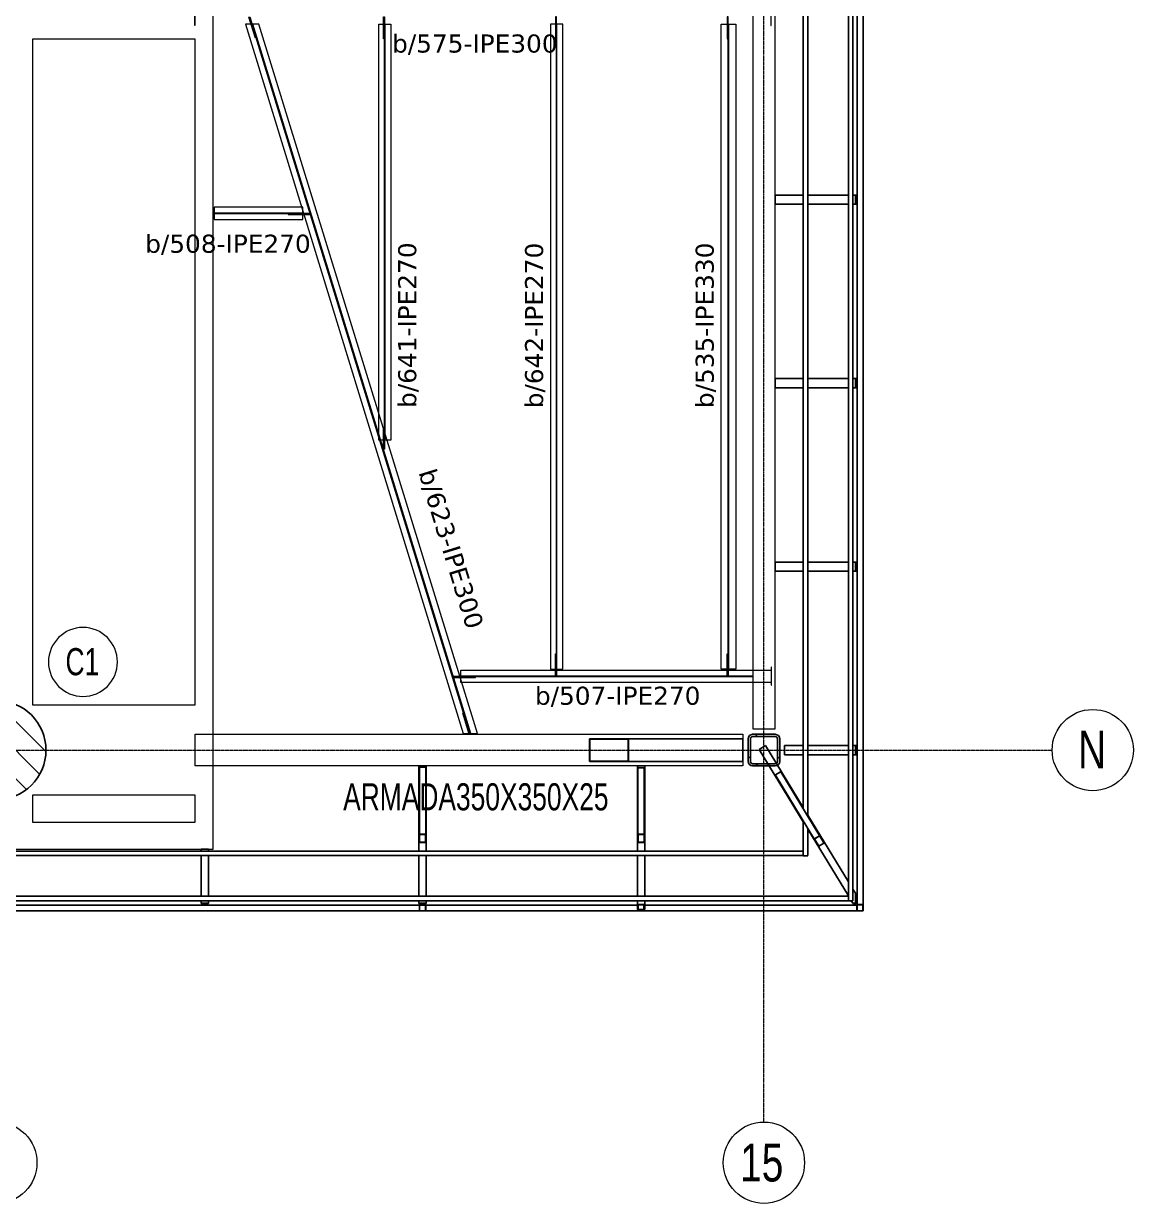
# Model space of a CAD drawing. Header units: millimetres. Extents: x -900 to 75388, y -21218 to 30031.
# Drawn here: x 63098 to 75388, y -5017 to 8042 of the extents above; entities that cross this region are included whole.
import ezdxf

# ---------------------------------------------------------------- set-up
doc = ezdxf.new("R2010")
doc.units = ezdxf.units.MM
doc.linetypes.add('Grid Line', pattern=[3.33375, 1.905, -0.47625, 0.47625, -0.47625])
for name, color, linetype, lineweight in [('0-1', 7, 'Continuous', 5), ('A_ALMA', 255, 'Continuous', 5), ('E_B_PLACA-1', 10, 'Continuous', 25), ('E_B_PLACA-2', 254, 'Continuous', 25), ('E_COLUMNAS', 1, 'Continuous', 18), ('E_COLUMNAS-1', 254, 'Continuous', 25), ('E_COLUMNAS-2', 1, 'Continuous', 9), ('E_COLUMNAS-3', 1, 'Continuous', 35), ('E_COLUMNAS-4', 1, 'Continuous', 25), ('E_EJES', 8, 'Continuous', 9), ('E_EJES-1', 8, 'Grid Line', 9), ('E_TEXTO', 3, 'Continuous', 9), ('E_VIGAS', 5, 'Continuous', 9), ('E_VIGAS-1', 5, 'Continuous', 25), ('E_VIGAS-2', 10, 'Continuous', 25), ('E_VIGAS-3', 5, 'Continuous', 25), ('P-PLATINA', 6, 'Continuous', 15), ('S-COLS-HDLN-1', 52, 'Continuous', 9), ('VIGAS_HCB', 253, 'Continuous', 15)]:
    doc.layers.add(name, color=color, linetype=linetype, lineweight=lineweight)
doc.styles.add('Arial Narrow', font='', dxfattribs={"width": 0.85, "height": 0.3})
doc.styles.add('Swis721 LtCn BT', font='swisscl.ttf', dxfattribs={"height": 0.42})
doc.styles.add('VERDANA', font='verdana.ttf')
doc.styles.get('Arial Narrow').set_extended_font_data('Arial Narrow')

# ---------------------------------------------------------------- blocks, each defined once
blk = doc.blocks.new('EST_SFM_VIGA-METALICA-SECCION-C - EST_SFM_VIGA-METALICA-UPN100-1529792-_58_00m_N_E_-NIVEL-15 DOC')
at = {"layer": 'E_VIGAS-2'}
for p, q in [((13.831, 0.032), (-13.129, 0.032)), ((14.268, 0.032), (13.965, 0.032)), ((14.269, 0.032), (14.269, -0.018)), ((-13.047, -0.018), (13.749, -0.018)), ((13.882, -0.018), (14.269, -0.018))]:
    blk.add_line(p, q, dxfattribs=at)
blk = doc.blocks.new('EST_SFM_VIGA-METALICA-SECCION-C - EST_SFM_VIGA-METALICA-UPN100-1530878-_58_00m_N_E_-NIVEL-15 DOC')
at = {"layer": 'E_VIGAS-2'}
for p, q in [((14.54, 0.018), (-14.294, 0.018)), ((14.54, 0.018), (14.54, -0.032)), ((-14.294, -0.032), (14.54, -0.032))]:
    blk.add_line(p, q, dxfattribs=at)
blk = doc.blocks.new('EST_SFM_VIGA-METALICA-SECCION-C - EST_SFM_VIGA-METALICA-UPN160-1529890-_58_00m_N_E_-NIVEL-15 DOC')
at = {"layer": 'E_VIGAS-1'}
for p, q in [((14.442, 0.018), (-14.49, 0.018)), ((14.506, 0.018), (14.5, 0.018)), ((14.506, 0.018), (14.506, 0.013)), ((-14.485, -0.047), (14.437, -0.047)), ((14.438, -0.047), (14.504, -0.047))]:
    blk.add_line(p, q, dxfattribs=at)
blk = doc.blocks.new('EST_SFM_VIGA-METALICA-SECCION-C - EST_SFM_VIGA-METALICA-UPN100-1527742-_58_00m_N_E_-NIVEL-15 DOC')
at = {"layer": 'E_VIGAS-2'}
for p, q in [((34.044, 0.018), (-34.827, 0.018)), ((34.044, 0.018), (34.044, -0.032)), ((-34.827, -0.032), (34.044, -0.032))]:
    blk.add_line(p, q, dxfattribs=at)
blk = doc.blocks.new('EST_SFM_VIGA-METALICA-SECCION-C - EST_SFM_VIGA-METALICA-UPN100-1527772-_58_00m_N_E_-NIVEL-15 DOC')
at = {"layer": 'E_VIGAS-2'}
for p, q in [((34.942, 0.032), (-34.929, 0.032)), ((34.942, 0.032), (34.942, -0.018)), ((-34.929, -0.018), (34.942, -0.018))]:
    blk.add_line(p, q, dxfattribs=at)
blk = doc.blocks.new('EST_SFM_VIGA-METALICA-SECCION-C - EST_SFM_VIGA-METALICA-UPN160-1579051-_58_00m_N_E_-NIVEL-15 DOC')
at = {"layer": 'E_VIGAS-1'}
for p, q in [((30.107, 0.047), (-30.264, 0.047)), ((30.175, 0.047), (30.109, 0.047)), ((32.521, 0.047), (30.176, 0.047)), ((34.951, 0.047), (32.603, 0.047)), ((34.955, 0.047), (34.952, 0.047)), ((34.955, 0.047), (34.955, -0.016)), ((-30.269, -0.018), (30.113, -0.018)), ((30.171, -0.018), (32.533, -0.018)), ((32.591, -0.018), (34.955, -0.018))]:
    blk.add_line(p, q, dxfattribs=at)
blk = doc.blocks.new('EST_SCM_COLUMNA-METALICA-SECCION-CUADRADA - EST_SCM_COLUMNA-TUBULAR-CUADRADA_PTEØ_70x70 e_3mm-1588092-_58_00m_N_E_-NIVEL-15 DOC')
at = {"layer": 'E_COLUMNAS-1'}
for p, q in [((-0.035, 0.029), (-0.035, -0.029)), ((-0.032, -0.029), (-0.032, 0.029)), ((0.029, 0.035), (-0.029, 0.035)), ((-0.029, 0.032), (0.029, 0.032)), ((0.032, 0.029), (0.032, -0.029)), ((0.035, -0.029), (0.035, 0.029)), ((0.029, -0.032), (-0.029, -0.032)), ((-0.029, -0.035), (0.029, -0.035))]:
    blk.add_line(p, q, dxfattribs=at)
for centre, radius, start, end in [((-0.029, 0.029), 0.006, 90, 180), ((-0.029, 0.029), 0.003, 90, 180), ((0.029, 0.029), 0.006, 360, 90), ((0.029, 0.029), 0.003, 0, 90), ((-0.029, -0.029), 0.006, 180, 270), ((-0.029, -0.029), 0.003, 180, 270), ((0.029, -0.029), 0.006, 270, 360), ((0.029, -0.029), 0.003, 270, 360), ((0.029, -0.029), 0.006, 280, 350), ((0.029, -0.029), 0.003, 300, 330)]:
    blk.add_arc(centre, radius, start, end, dxfattribs=at)
blk = doc.blocks.new('EST_SCM_COLUMNA-METALICA-SECCION-CUADRADA - EST_SCM_COLUMNA-TUBULAR-CUADRADA_PTEØ_70x70 e_3mm-V5-_58_00m_N_E_-NIVEL-15 DOC')
at = {"layer": 'E_COLUMNAS-1'}
for p, q in [((-0.035, 0.029), (-0.035, -0.029)), ((-0.032, -0.029), (-0.032, 0.029)), ((0.029, 0.035), (-0.029, 0.035)), ((-0.029, 0.032), (0.029, 0.032)), ((0.032, 0.029), (0.032, -0.029)), ((0.035, -0.029), (0.035, 0.029)), ((0.029, -0.032), (-0.029, -0.032)), ((-0.029, -0.035), (0.029, -0.035))]:
    blk.add_line(p, q, dxfattribs=at)
for centre, radius, start, end in [((-0.029, 0.029), 0.006, 90, 180), ((-0.029, 0.029), 0.003, 90, 180), ((0.029, 0.029), 0.006, 360, 90), ((0.029, 0.029), 0.003, 0, 90), ((-0.029, -0.029), 0.006, 180, 270), ((-0.029, -0.029), 0.006, 190, 270), ((-0.029, -0.029), 0.003, 180, 270), ((-0.029, -0.029), 0.003, 210, 270), ((0.029, -0.029), 0.006, 270, 360), ((0.029, -0.029), 0.003, 270, 360), ((0.029, -0.029), 0.006, 270, 350), ((0.029, -0.029), 0.003, 270, 330)]:
    blk.add_arc(centre, radius, start, end, dxfattribs=at)
blk = doc.blocks.new('EST_SCM_COLUMNA-METALICA-SECCION-CUADRADA - EST_SCM_COLUMNA-TUBULAR-CUADRADA_PTEØ_70x70 e_3mm-V10-_58_00m_N_E_-NIVEL-15 DOC')
at = {"layer": 'E_COLUMNAS-2'}
h = blk.add_hatch(dxfattribs=at)
h.set_pattern_fill('FP_5', color=256, style=0, pattern_type=2)
h.set_pattern_definition([(315, (-7.522, 138.917), (0.15909903, 0.15909903), [])])
h.paths.add_polyline_path([(-0.029, 0.035), (-0.033, 0.033), (-0.035, 0.029), (-0.031, 0.031)])
h.paths.add_polyline_path([(0.029, 0.035), (0.031, 0.031), (0.035, 0.029), (0.033, 0.033)])
h.paths.add_polyline_path([(0.021, 0.035), (-0.029, 0.035), (-0.029, 0.032), (0.029, 0.032), (0.029, 0.035)])
h.paths.add_polyline_path([(0.035, -0.029), (0.031, -0.031), (0.029, -0.035), (0.033, -0.033)])
h.paths.add_polyline_path([(0.035, 0.029), (0.032, 0.029), (0.032, -0.029), (0.035, -0.029)])
h.paths.add_polyline_path([(-0.035, -0.029), (-0.033, -0.033), (-0.029, -0.035), (-0.031, -0.031)])
h.paths.add_polyline_path([(-0.035, 0.029), (-0.035, -0.029), (-0.032, -0.029), (-0.032, 0.029)])
h.paths.add_polyline_path([(0.021, -0.032), (-0.029, -0.032), (-0.029, -0.035), (0.029, -0.035), (0.029, -0.032)])
at = {"layer": 'E_COLUMNAS-1'}
for p, q in [((-0.035, 0.029), (-0.035, -0.029)), ((-0.032, -0.029), (-0.032, 0.029)), ((0.029, 0.035), (-0.029, 0.035)), ((-0.029, 0.032), (0.029, 0.032)), ((0.032, 0.029), (0.032, -0.029)), ((0.035, -0.029), (0.035, 0.029)), ((0.029, -0.032), (-0.029, -0.032)), ((-0.029, -0.035), (0.029, -0.035))]:
    blk.add_line(p, q, dxfattribs=at)
for centre, radius, start, end in [((-0.029, 0.029), 0.006, 90, 180), ((-0.029, 0.029), 0.003, 90, 180), ((0.029, 0.029), 0.006, 360, 90), ((0.029, 0.029), 0.003, 0, 90), ((-0.029, -0.029), 0.006, 180, 270), ((-0.029, -0.029), 0.003, 180, 270), ((0.029, -0.029), 0.006, 270, 360), ((0.029, -0.029), 0.003, 270, 360)]:
    blk.add_arc(centre, radius, start, end, dxfattribs=at)
blk = doc.blocks.new('DCTIB_CNI_EST_MOD-1A-FAC_0001_rvt-1-_58_00m_N_E_-NIVEL-15 DOC')
at = {"layer": 'E_B_PLACA-1'}
for p, q in [((-5.177, 167.83), (-5.177, 138.995)), ((-5.727, 140.014), (-5.727, 166.81)), ((-5.727, 139.545), (-5.727, 139.881)), ((-74.597, 139.545), (-5.727, 139.545)), ((-5.177, 138.995), (-75.147, 138.995))]:
    blk.add_line(p, q, dxfattribs=at)
at = {"layer": 'E_B_PLACA-2'}
for p, q in [((-5.177, 138.995), (-5.177, 167.83)), ((-5.727, 166.81), (-5.727, 140.014)), ((-5.727, 139.881), (-5.727, 139.545)), ((-5.727, 139.545), (-74.597, 139.545)), ((-75.147, 138.995), (-5.177, 138.995))]:
    blk.add_line(p, q, dxfattribs=at)
at = {"layer": 'E_COLUMNAS-1'}
for centre, radius, start, end in [((-9.971, 138.946), 0.006, 90, 170), ((-9.971, 138.946), 0.006, 90, 170), ((-9.971, 138.946), 0.003, 90, 150), ((-9.971, 138.946), 0.003, 90, 150), ((-9.913, 138.946), 0.006, 10, 90), ((-9.913, 138.946), 0.006, 10, 90), ((-9.913, 138.946), 0.003, 30, 90), ((-9.913, 138.946), 0.003, 30, 90), ((-5.128, 138.946), 0.006, 100, 170), ((-5.128, 138.946), 0.006, 100, 170), ((-5.128, 138.946), 0.003, 120, 150), ((-5.128, 138.946), 0.003, 120, 150)]:
    blk.add_arc(centre, radius, start, end, dxfattribs=at)
at = {"layer": 'E_VIGAS-1'}
for p, q in [((-6.037, 146.704), (-6.037, 146.804)), ((-5.727, 146.804), (-6.037, 146.804)), ((-5.227, 146.804), (-5.677, 146.804)), ((-5.149, 146.804), (-5.177, 146.804)), ((-5.149, 146.804), (-5.149, 146.704)), ((-5.149, 146.704), (-5.149, 146.804)), ((-5.149, 146.804), (-5.148, 146.804)), ((-5.148, 146.804), (-5.148, 146.767)), ((-5.129, 146.804), (-5.148, 146.804)), ((-5.727, 146.704), (-6.037, 146.704)), ((-5.227, 146.704), (-5.677, 146.704)), ((-5.149, 146.704), (-5.177, 146.704)), ((-5.148, 146.704), (-5.149, 146.704)), ((-5.148, 146.757), (-5.143, 146.757)), ((-5.143, 146.757), (-5.148, 146.757)), ((-5.148, 146.757), (-5.143, 146.757)), ((-5.143, 146.752), (-5.148, 146.752)), ((-5.143, 146.752), (-5.148, 146.752)), ((-5.148, 146.752), (-5.143, 146.752)), ((-5.148, 146.742), (-5.148, 146.704)), ((-5.148, 146.704), (-5.129, 146.704)), ((-5.143, 146.757), (-5.129, 146.757)), ((-5.129, 146.752), (-5.143, 146.752)), ((-6.038, 144.674), (-6.038, 144.774)), ((-6.038, 144.774), (-5.727, 144.774)), ((-5.677, 144.774), (-5.227, 144.774)), ((-5.177, 144.774), (-5.149, 144.774)), ((-5.149, 144.774), (-5.149, 144.674)), ((-5.149, 144.774), (-5.148, 144.774)), ((-5.149, 144.674), (-5.149, 144.774)), ((-5.129, 144.774), (-5.148, 144.774)), ((-5.148, 144.774), (-5.148, 144.736)), ((-5.148, 144.726), (-5.143, 144.726)), ((-5.143, 144.726), (-5.148, 144.726)), ((-5.148, 144.726), (-5.143, 144.726)), ((-5.143, 144.721), (-5.148, 144.721)), ((-5.143, 144.721), (-5.148, 144.721)), ((-5.148, 144.721), (-5.143, 144.721)), ((-5.148, 144.711), (-5.148, 144.674)), ((-5.143, 144.726), (-5.129, 144.726)), ((-5.129, 144.721), (-5.143, 144.721)), ((-6.038, 144.674), (-5.727, 144.674)), ((-5.677, 144.674), (-5.227, 144.674)), ((-5.177, 144.674), (-5.149, 144.674)), ((-5.148, 144.674), (-5.149, 144.674)), ((-5.148, 144.674), (-5.129, 144.674)), ((-6.037, 142.643), (-6.037, 142.743)), ((-5.727, 142.743), (-6.037, 142.743)), ((-5.227, 142.743), (-5.677, 142.743)), ((-5.149, 142.743), (-5.177, 142.743)), ((-5.149, 142.743), (-5.149, 142.643)), ((-5.149, 142.643), (-5.149, 142.743)), ((-5.149, 142.743), (-5.148, 142.743)), ((-5.148, 142.743), (-5.148, 142.706)), ((-5.129, 142.743), (-5.148, 142.743)), ((-5.727, 142.643), (-6.037, 142.643)), ((-5.227, 142.643), (-5.677, 142.643)), ((-5.149, 142.643), (-5.177, 142.643)), ((-5.148, 142.643), (-5.149, 142.643)), ((-5.148, 142.696), (-5.143, 142.696)), ((-5.143, 142.696), (-5.148, 142.696)), ((-5.148, 142.696), (-5.143, 142.696)), ((-5.143, 142.69), (-5.148, 142.69)), ((-5.143, 142.69), (-5.148, 142.69)), ((-5.148, 142.69), (-5.143, 142.69)), ((-5.148, 142.68), (-5.148, 142.643)), ((-5.148, 142.643), (-5.129, 142.643)), ((-5.143, 142.696), (-5.129, 142.696)), ((-5.129, 142.69), (-5.143, 142.69)), ((-6.215, 140.67), (-6.145, 140.712)), ((-6.215, 140.67), (-5.727, 139.869)), ((-6.145, 140.712), (-5.727, 140.027)), ((-5.934, 140.612), (-5.934, 140.712)), ((-5.934, 140.712), (-5.727, 140.712)), ((-5.677, 140.712), (-5.227, 140.712)), ((-5.177, 140.712), (-5.149, 140.712)), ((-5.149, 140.712), (-5.149, 140.612)), ((-5.149, 140.712), (-5.148, 140.712)), ((-5.149, 140.612), (-5.149, 140.712)), ((-5.129, 140.712), (-5.148, 140.712)), ((-5.148, 140.712), (-5.148, 140.675)), ((-5.148, 140.665), (-5.143, 140.665)), ((-5.143, 140.665), (-5.148, 140.665)), ((-5.148, 140.665), (-5.143, 140.665)), ((-5.143, 140.66), (-5.148, 140.66)), ((-5.143, 140.66), (-5.148, 140.66)), ((-5.148, 140.66), (-5.143, 140.66)), ((-5.148, 140.65), (-5.148, 140.612)), ((-5.143, 140.665), (-5.129, 140.665)), ((-5.129, 140.66), (-5.143, 140.66)), ((-5.934, 140.612), (-5.727, 140.612)), ((-5.677, 140.612), (-5.227, 140.612)), ((-5.177, 140.612), (-5.149, 140.612)), ((-5.148, 140.612), (-5.149, 140.612)), ((-5.148, 140.612), (-5.129, 140.612)), ((-9.983, 140.487), (-9.901, 140.487)), ((-9.983, 140.487), (-9.983, 139.545)), ((-9.977, 140.468), (-9.977, 139.727)), ((-9.91, 140.472), (-9.974, 140.472)), ((-9.907, 139.727), (-9.907, 140.468)), ((-9.901, 140.487), (-9.901, 139.545)), ((-7.563, 140.488), (-7.535, 140.488)), ((-7.563, 140.487), (-7.481, 140.487)), ((-7.563, 139.545), (-7.563, 140.487)), ((-7.557, 140.464), (-7.557, 139.727)), ((-7.49, 140.468), (-7.554, 140.468)), ((-7.525, 140.488), (-7.525, 140.487)), ((-7.519, 140.488), (-7.525, 140.488)), ((-7.52, 140.487), (-7.52, 140.488)), ((-7.509, 140.488), (-7.481, 140.488)), ((-7.487, 139.727), (-7.487, 140.464)), ((-7.481, 139.545), (-7.481, 140.487)), ((-6.034, 140.384), (-5.602, 139.675)), ((-5.979, 140.423), (-6.033, 140.389)), ((-5.542, 139.711), (-5.974, 140.421)), ((-5.677, 139.944), (-5.227, 139.206)), ((-9.976, 139.731), (-9.976, 139.727)), ((-9.91, 139.731), (-9.974, 139.731)), ((-9.974, 139.729), (-9.91, 139.729)), ((-9.909, 139.727), (-9.909, 139.731)), ((-7.556, 139.731), (-7.556, 139.727)), ((-7.49, 139.731), (-7.554, 139.731)), ((-7.554, 139.729), (-7.49, 139.729)), ((-7.489, 139.727), (-7.489, 139.731)), ((-5.677, 139.787), (-5.227, 139.048)), ((-9.977, 139.727), (-9.977, 139.645)), ((-9.976, 139.645), (-9.976, 139.727)), ((-9.976, 139.652), (-9.976, 139.645)), ((-9.91, 139.643), (-9.974, 139.643)), ((-9.974, 139.641), (-9.91, 139.641)), ((-9.909, 139.727), (-9.909, 139.645)), ((-9.909, 139.645), (-9.909, 139.652)), ((-9.907, 139.645), (-9.907, 139.727)), ((-7.557, 139.727), (-7.557, 139.645)), ((-7.556, 139.645), (-7.556, 139.727)), ((-7.556, 139.652), (-7.556, 139.645)), ((-7.49, 139.643), (-7.554, 139.643)), ((-7.554, 139.641), (-7.49, 139.641)), ((-7.489, 139.727), (-7.489, 139.645)), ((-7.489, 139.645), (-7.489, 139.652)), ((-7.487, 139.645), (-7.487, 139.727)), ((-5.602, 139.679), (-5.6, 139.676)), ((-5.602, 139.675), (-5.556, 139.601)), ((-5.547, 139.713), (-5.601, 139.68)), ((-5.6, 139.678), (-5.545, 139.712)), ((-5.555, 139.602), (-5.6, 139.676)), ((-5.56, 139.609), (-5.555, 139.602)), ((-5.498, 139.634), (-5.553, 139.601)), ((-5.552, 139.599), (-5.497, 139.632)), ((-5.543, 139.711), (-5.545, 139.714)), ((-5.543, 139.711), (-5.498, 139.637)), ((-5.497, 139.637), (-5.542, 139.711)), ((-5.498, 139.637), (-5.502, 139.644)), ((-12.393, 139.567), (-12.311, 139.567)), ((-12.393, 139.545), (-12.393, 139.567)), ((-12.393, 139.045), (-12.393, 139.495)), ((-12.311, 139.545), (-12.311, 139.567)), ((-12.311, 139.045), (-12.311, 139.495)), ((-9.983, 139.495), (-9.983, 139.045)), ((-9.901, 139.495), (-9.901, 139.045)), ((-7.563, 139.045), (-7.563, 139.495)), ((-7.481, 139.045), (-7.481, 139.495)), ((-5.177, 139.124), (-5.149, 139.078)), ((-5.149, 138.967), (-5.149, 139.078)), ((-5.148, 139.076), (-5.148, 139.023)), ((-12.393, 138.967), (-12.393, 138.995)), ((-12.311, 138.967), (-12.393, 138.967)), ((-12.393, 138.966), (-12.393, 138.967)), ((-12.393, 138.967), (-12.311, 138.967)), ((-12.365, 138.966), (-12.393, 138.966)), ((-12.355, 138.961), (-12.355, 138.966)), ((-12.355, 138.947), (-12.355, 138.961)), ((-12.35, 138.966), (-12.35, 138.961)), ((-12.35, 138.961), (-12.35, 138.947)), ((-12.311, 138.966), (-12.339, 138.966)), ((-12.311, 138.967), (-12.311, 138.995)), ((-12.311, 138.967), (-12.311, 138.966)), ((-9.983, 138.995), (-9.983, 138.967)), ((-9.901, 138.967), (-9.983, 138.967)), ((-9.983, 138.967), (-9.901, 138.967)), ((-9.983, 138.966), (-9.983, 138.967)), ((-9.955, 138.966), (-9.983, 138.966)), ((-9.945, 138.961), (-9.945, 138.966)), ((-9.945, 138.952), (-9.945, 138.961)), ((-9.945, 138.947), (-9.945, 138.949)), ((-9.94, 138.966), (-9.94, 138.961)), ((-9.94, 138.961), (-9.94, 138.952)), ((-9.94, 138.949), (-9.94, 138.947)), ((-9.901, 138.966), (-9.929, 138.966)), ((-9.901, 138.995), (-9.901, 138.967)), ((-9.901, 138.967), (-9.901, 138.966)), ((-7.563, 138.9), (-7.563, 138.995)), ((-7.481, 138.9), (-7.481, 138.995)), ((-5.194, 138.995), (-5.177, 138.967)), ((-5.149, 138.967), (-5.177, 138.967)), ((-5.177, 138.967), (-5.149, 138.967)), ((-5.148, 138.966), (-5.177, 138.966)), ((-5.17, 138.966), (-5.158, 138.947)), ((-5.153, 138.95), (-5.153, 138.952)), ((-5.152, 138.955), (-5.151, 138.957)), ((-5.15, 138.959), (-5.149, 138.961)), ((-5.129, 139.033), (-5.148, 139.065)), ((-5.148, 138.972), (-5.148, 138.966)), ((-5.148, 138.966), (-5.148, 138.972)), ((-5.146, 138.999), (-5.143, 138.994)), ((-5.143, 138.984), (-5.146, 138.99)), ((-7.557, 138.9), (-7.563, 138.9)), ((-7.49, 138.9), (-7.554, 138.9)), ((-7.481, 138.9), (-7.487, 138.9))]:
    blk.add_line(p, q, dxfattribs=at)
at = {"layer": 'E_VIGAS-1', "flags": 128}
for points in [[(-9.974, 140.472), (-9.975, 140.471), (-9.975, 140.471), (-9.976, 140.471), (-9.976, 140.47), (-9.977, 140.469), (-9.977, 140.469), (-9.977, 140.468)], [(-9.907, 140.468), (-9.907, 140.469), (-9.907, 140.469), (-9.908, 140.47), (-9.908, 140.471), (-9.909, 140.471), (-9.909, 140.471), (-9.91, 140.472)], [(-7.554, 140.468), (-7.555, 140.467), (-7.555, 140.467), (-7.556, 140.467), (-7.556, 140.466), (-7.557, 140.465), (-7.557, 140.465), (-7.557, 140.464)], [(-7.487, 140.464), (-7.487, 140.465), (-7.487, 140.465), (-7.488, 140.466), (-7.488, 140.467), (-7.489, 140.467), (-7.489, 140.467), (-7.49, 140.468)], [(-6.034, 140.384), (-6.034, 140.385), (-6.034, 140.386), (-6.034, 140.387), (-6.034, 140.388), (-6.034, 140.388), (-6.034, 140.389), (-6.033, 140.389)], [(-5.979, 140.423), (-5.978, 140.423), (-5.977, 140.423), (-5.977, 140.423), (-5.976, 140.423), (-5.975, 140.422), (-5.974, 140.422), (-5.974, 140.421)], [(-9.974, 139.731), (-9.975, 139.731), (-9.975, 139.731), (-9.976, 139.73), (-9.976, 139.73), (-9.977, 139.729), (-9.977, 139.728), (-9.977, 139.727)], [(-9.976, 139.727), (-9.976, 139.728), (-9.975, 139.728), (-9.975, 139.728), (-9.975, 139.729), (-9.975, 139.729), (-9.974, 139.729), (-9.974, 139.729)], [(-9.907, 139.727), (-9.907, 139.728), (-9.907, 139.729), (-9.908, 139.73), (-9.908, 139.73), (-9.909, 139.731), (-9.909, 139.731), (-9.91, 139.731)], [(-9.91, 139.729), (-9.91, 139.729), (-9.909, 139.729), (-9.909, 139.729), (-9.909, 139.728), (-9.909, 139.728), (-9.909, 139.728), (-9.909, 139.727)], [(-7.554, 139.731), (-7.555, 139.731), (-7.555, 139.731), (-7.556, 139.73), (-7.556, 139.73), (-7.557, 139.729), (-7.557, 139.728), (-7.557, 139.727)], [(-7.556, 139.727), (-7.556, 139.728), (-7.555, 139.728), (-7.555, 139.728), (-7.555, 139.729), (-7.555, 139.729), (-7.554, 139.729), (-7.554, 139.729)], [(-7.487, 139.727), (-7.487, 139.728), (-7.487, 139.729), (-7.488, 139.73), (-7.488, 139.73), (-7.489, 139.731), (-7.489, 139.731), (-7.49, 139.731)], [(-7.49, 139.729), (-7.49, 139.729), (-7.489, 139.729), (-7.489, 139.729), (-7.489, 139.728), (-7.489, 139.728), (-7.489, 139.728), (-7.489, 139.727)], [(-9.977, 139.645), (-9.977, 139.644), (-9.977, 139.643), (-9.976, 139.642), (-9.976, 139.641), (-9.975, 139.641), (-9.975, 139.641), (-9.974, 139.641)], [(-9.974, 139.643), (-9.974, 139.643), (-9.975, 139.643), (-9.975, 139.643), (-9.975, 139.643), (-9.975, 139.644), (-9.976, 139.644), (-9.976, 139.645)], [(-9.91, 139.641), (-9.909, 139.641), (-9.909, 139.641), (-9.908, 139.641), (-9.908, 139.642), (-9.907, 139.643), (-9.907, 139.644), (-9.907, 139.645)], [(-9.909, 139.645), (-9.909, 139.644), (-9.909, 139.644), (-9.909, 139.643), (-9.909, 139.643), (-9.909, 139.643), (-9.91, 139.643), (-9.91, 139.643)], [(-7.557, 139.645), (-7.557, 139.644), (-7.557, 139.643), (-7.556, 139.642), (-7.556, 139.641), (-7.555, 139.641), (-7.555, 139.641), (-7.554, 139.641)], [(-7.554, 139.643), (-7.554, 139.643), (-7.555, 139.643), (-7.555, 139.643), (-7.555, 139.643), (-7.555, 139.644), (-7.556, 139.644), (-7.556, 139.645)], [(-7.49, 139.641), (-7.489, 139.641), (-7.489, 139.641), (-7.488, 139.641), (-7.488, 139.642), (-7.487, 139.643), (-7.487, 139.644), (-7.487, 139.645)], [(-7.489, 139.645), (-7.489, 139.644), (-7.489, 139.644), (-7.489, 139.643), (-7.489, 139.643), (-7.489, 139.643), (-7.49, 139.643), (-7.49, 139.643)], [(-5.601, 139.68), (-5.602, 139.68), (-5.602, 139.679), (-5.602, 139.678), (-5.602, 139.678), (-5.602, 139.677), (-5.602, 139.676), (-5.602, 139.675)], [(-5.6, 139.676), (-5.601, 139.676), (-5.601, 139.677), (-5.601, 139.677), (-5.601, 139.678), (-5.601, 139.678), (-5.6, 139.678), (-5.6, 139.678)], [(-5.556, 139.601), (-5.556, 139.6), (-5.555, 139.6), (-5.555, 139.599), (-5.554, 139.599), (-5.553, 139.599), (-5.552, 139.599), (-5.552, 139.599)], [(-5.553, 139.601), (-5.553, 139.601), (-5.553, 139.601), (-5.554, 139.601), (-5.554, 139.601), (-5.554, 139.601), (-5.555, 139.601), (-5.555, 139.601), (-5.555, 139.602)], [(-5.542, 139.711), (-5.542, 139.712), (-5.543, 139.713), (-5.544, 139.713), (-5.544, 139.714), (-5.545, 139.714), (-5.546, 139.714), (-5.547, 139.713)], [(-5.545, 139.712), (-5.545, 139.712), (-5.545, 139.712), (-5.544, 139.712), (-5.544, 139.712), (-5.544, 139.711), (-5.543, 139.711), (-5.543, 139.711)], [(-5.498, 139.637), (-5.498, 139.636), (-5.498, 139.636), (-5.498, 139.635), (-5.498, 139.635), (-5.498, 139.635), (-5.498, 139.634), (-5.498, 139.634)], [(-5.497, 139.632), (-5.497, 139.633), (-5.496, 139.633), (-5.496, 139.634), (-5.496, 139.635), (-5.496, 139.636), (-5.496, 139.636), (-5.497, 139.637)], [(-5.149, 139.078), (-5.149, 139.077), (-5.148, 139.076)], [(-5.177, 138.966), (-5.177, 138.967), (-5.177, 138.967)], [(-5.154, 138.947), (-5.153, 138.951), (-5.152, 138.956), (-5.149, 138.96), (-5.146, 138.964), (-5.142, 138.968), (-5.138, 138.97), (-5.136, 138.97)], [(-5.143, 138.994), (-5.138, 138.987), (-5.133, 138.978), (-5.129, 138.971)], [(-5.129, 138.961), (-5.133, 138.968), (-5.138, 138.977), (-5.143, 138.984)]]:
    blk.add_lwpolyline(points, dxfattribs=at)
at = {"layer": 'E_VIGAS-1'}
for centre, start_param, end_param in [((-7.535, 140.488), 0, 1.570796), ((-7.535, 140.487), 4.974188, 5.497787), ((-7.535, 140.487), 5.759587, 6.283185), ((-7.509, 140.488), 1.570796, 3.141593), ((-7.509, 140.487), 3.141593, 3.665191), ((-7.509, 140.487), 3.926991, 4.45059)]:
    blk.add_ellipse(centre, major_axis=(0.0107, 0), ratio=0.003149, start_param=start_param, end_param=end_param, dxfattribs=at)
for points, knots in [([(-5.148, 146.767), (-5.148, 146.766), (-5.148, 146.765), (-5.147, 146.762), (-5.147, 146.76), (-5.146, 146.759), (-5.145, 146.757), (-5.143, 146.757), (-5.143, 146.757)], [0, 0, 0, 0, 0.142857, 0.285714, 0.428571, 0.571429, 0.785714, 1, 1, 1, 1]), ([(-5.143, 146.752), (-5.143, 146.752), (-5.144, 146.751), (-5.145, 146.751), (-5.146, 146.75), (-5.147, 146.748), (-5.147, 146.747), (-5.147, 146.746), (-5.148, 146.744), (-5.148, 146.743), (-5.148, 146.742)], [0, 0, 0, 0, 0.142857, 0.285714, 0.428571, 0.571429, 0.678571, 0.732143, 0.785714, 1, 1, 1, 1]), ([(-5.148, 144.736), (-5.148, 144.735), (-5.148, 144.734), (-5.147, 144.732), (-5.147, 144.73), (-5.146, 144.728), (-5.145, 144.727), (-5.143, 144.726), (-5.143, 144.726)], [0, 0, 0, 0, 0.142857, 0.285714, 0.428571, 0.571429, 0.785714, 1, 1, 1, 1]), ([(-5.143, 144.721), (-5.143, 144.721), (-5.144, 144.721), (-5.145, 144.72), (-5.146, 144.719), (-5.147, 144.718), (-5.147, 144.716), (-5.147, 144.715), (-5.148, 144.714), (-5.148, 144.712), (-5.148, 144.711)], [0, 0, 0, 0, 0.142857, 0.285714, 0.428571, 0.571429, 0.678571, 0.732143, 0.785714, 1, 1, 1, 1]), ([(-5.148, 142.706), (-5.148, 142.705), (-5.148, 142.703), (-5.147, 142.701), (-5.147, 142.699), (-5.146, 142.697), (-5.145, 142.696), (-5.143, 142.696), (-5.143, 142.696)], [0, 0, 0, 0, 0.142857, 0.285714, 0.428571, 0.571429, 0.785714, 1, 1, 1, 1]), ([(-5.143, 142.69), (-5.143, 142.69), (-5.144, 142.69), (-5.145, 142.69), (-5.146, 142.688), (-5.147, 142.687), (-5.147, 142.686), (-5.147, 142.685), (-5.148, 142.683), (-5.148, 142.682), (-5.148, 142.68)], [0, 0, 0, 0, 0.142857, 0.285714, 0.428571, 0.571429, 0.678571, 0.732143, 0.785714, 1, 1, 1, 1]), ([(-5.148, 140.675), (-5.148, 140.674), (-5.148, 140.673), (-5.147, 140.67), (-5.147, 140.669), (-5.146, 140.667), (-5.145, 140.665), (-5.143, 140.665), (-5.143, 140.665)], [0, 0, 0, 0, 0.142857, 0.285714, 0.428571, 0.571429, 0.785714, 1, 1, 1, 1]), ([(-5.143, 140.66), (-5.143, 140.66), (-5.144, 140.66), (-5.145, 140.659), (-5.146, 140.658), (-5.147, 140.656), (-5.147, 140.655), (-5.147, 140.654), (-5.148, 140.652), (-5.148, 140.651), (-5.148, 140.65)], [0, 0, 0, 0, 0.142857, 0.285714, 0.428571, 0.571429, 0.678571, 0.732143, 0.785714, 1, 1, 1, 1]), ([(-12.365, 138.966), (-12.364, 138.966), (-12.363, 138.966), (-12.36, 138.966), (-12.358, 138.965), (-12.356, 138.964), (-12.355, 138.963), (-12.355, 138.962), (-12.355, 138.961)], [0, 0, 0, 0, 0.142857, 0.285714, 0.428571, 0.571429, 0.785714, 1, 1, 1, 1]), ([(-12.355, 138.961), (-12.355, 138.962), (-12.355, 138.963), (-12.357, 138.965), (-12.358, 138.965), (-12.36, 138.966), (-12.361, 138.966), (-12.362, 138.966), (-12.364, 138.966), (-12.365, 138.966)], [0, 0, 0, 0, 0.285714, 0.428571, 0.571429, 0.678571, 0.732143, 0.785714, 1, 1, 1, 1]), ([(-12.339, 138.966), (-12.34, 138.966), (-12.341, 138.966), (-12.344, 138.966), (-12.346, 138.965), (-12.348, 138.964), (-12.349, 138.963), (-12.35, 138.962), (-12.35, 138.961)], [0, 0, 0, 0, 0.142857, 0.285714, 0.428571, 0.571429, 0.785714, 1, 1, 1, 1]), ([(-12.35, 138.961), (-12.35, 138.962), (-12.349, 138.963), (-12.348, 138.965), (-12.346, 138.965), (-12.345, 138.966), (-12.344, 138.966), (-12.342, 138.966), (-12.34, 138.966), (-12.339, 138.966)], [0, 0, 0, 0, 0.285714, 0.428571, 0.571429, 0.678571, 0.732143, 0.785714, 1, 1, 1, 1]), ([(-9.945, 138.961), (-9.945, 138.962), (-9.945, 138.963), (-9.947, 138.965), (-9.948, 138.965), (-9.95, 138.966), (-9.951, 138.966), (-9.952, 138.966), (-9.954, 138.966), (-9.955, 138.966)], [0, 0, 0, 0, 0.285714, 0.428571, 0.571429, 0.678571, 0.732143, 0.785714, 1, 1, 1, 1]), ([(-9.955, 138.966), (-9.954, 138.966), (-9.953, 138.966), (-9.95, 138.966), (-9.948, 138.965), (-9.946, 138.964), (-9.945, 138.963), (-9.945, 138.962), (-9.945, 138.961)], [0, 0, 0, 0, 0.142857, 0.285714, 0.428571, 0.571429, 0.785714, 1, 1, 1, 1]), ([(-9.94, 138.961), (-9.94, 138.962), (-9.939, 138.963), (-9.938, 138.965), (-9.936, 138.965), (-9.935, 138.966), (-9.934, 138.966), (-9.932, 138.966), (-9.93, 138.966), (-9.929, 138.966)], [0, 0, 0, 0, 0.285714, 0.428571, 0.571429, 0.678571, 0.732143, 0.785714, 1, 1, 1, 1]), ([(-9.929, 138.966), (-9.93, 138.966), (-9.931, 138.966), (-9.934, 138.966), (-9.936, 138.965), (-9.938, 138.964), (-9.939, 138.963), (-9.94, 138.962), (-9.94, 138.961)], [0, 0, 0, 0, 0.142857, 0.285714, 0.428571, 0.571429, 0.785714, 1, 1, 1, 1]), ([(-5.148, 139.023), (-5.148, 139.021), (-5.148, 139.018), (-5.148, 139.014), (-5.147, 139.009), (-5.147, 139.004), (-5.145, 138.998), (-5.143, 138.995), (-5.143, 138.994)], [0, 0, 0, 0, 0.142857, 0.285714, 0.428571, 0.571429, 0.857143, 1, 1, 1, 1]), ([(-5.143, 138.984), (-5.143, 138.985), (-5.144, 138.986), (-5.144, 138.986), (-5.145, 138.987), (-5.145, 138.987), (-5.145, 138.987), (-5.146, 138.987), (-5.146, 138.987), (-5.146, 138.987), (-5.146, 138.986), (-5.147, 138.986), (-5.147, 138.985), (-5.147, 138.985), (-5.147, 138.985), (-5.147, 138.985), (-5.147, 138.985), (-5.147, 138.984), (-5.147, 138.984), (-5.147, 138.983), (-5.147, 138.982), (-5.147, 138.982), (-5.147, 138.982), (-5.147, 138.982), (-5.148, 138.982), (-5.148, 138.981), (-5.148, 138.98), (-5.148, 138.98), (-5.148, 138.979), (-5.148, 138.978), (-5.148, 138.977), (-5.148, 138.975), (-5.148, 138.973), (-5.148, 138.972)], [0, 0, 0, 0, 0.071429, 0.142857, 0.160714, 0.178571, 0.214286, 0.25, 0.285714, 0.321429, 0.357143, 0.392857, 0.410714, 0.419643, 0.428571, 0.4375, 0.446429, 0.464286, 0.5, 0.535714, 0.553571, 0.5625, 0.571429, 0.580357, 0.589286, 0.607143, 0.642857, 0.678571, 0.714286, 0.75, 0.785714, 0.857143, 1, 1, 1, 1]), ([(-5.148, 138.972), (-5.148, 138.973), (-5.148, 138.975), (-5.148, 138.977), (-5.148, 138.978), (-5.148, 138.979), (-5.148, 138.98), (-5.148, 138.98), (-5.148, 138.981), (-5.148, 138.982), (-5.147, 138.982), (-5.147, 138.982), (-5.147, 138.982)], [0, 0, 0, 0, 0.1428571, 0.2142857, 0.25, 0.2857143, 0.3214286, 0.3571429, 0.3928571, 0.4107143, 0.4196429, 0.4285714, 0.4285714, 0.4285714, 0.4285714]), ([(-5.146, 138.987), (-5.146, 138.987), (-5.146, 138.987), (-5.145, 138.987), (-5.145, 138.987), (-5.145, 138.987), (-5.144, 138.986), (-5.144, 138.986), (-5.143, 138.985), (-5.143, 138.984)], [0.7142857, 0.7142857, 0.7142857, 0.7142857, 0.75, 0.7857143, 0.8214286, 0.8392857, 0.8571429, 0.9285714, 1, 1, 1, 1])]:
    blk.add_open_spline(points, degree=3, knots=knots, dxfattribs=at)
for points in [[(-5.149, 138.967), (-5.149, 138.967), (-5.149, 138.967), (-5.148, 138.966), (-5.148, 138.966)], [(-5.147, 139.009), (-5.147, 139.012), (-5.148, 139.016), (-5.148, 139.021), (-5.148, 139.023)], [(-5.143, 138.994), (-5.144, 138.996), (-5.145, 138.999), (-5.146, 139.001)]]:
    blk.add_open_spline(points, degree=3, dxfattribs=at)
at = {"layer": 'E_COLUMNAS-1', "rotation": 180}
for name, p in [('EST_SCM_COLUMNA-METALICA-SECCION-CUADRADA - EST_SCM_COLUMNA-TUBULAR-CUADRADA_PTEØ_70x70 e_3mm-V5-_58_00m_N_E_-NIVEL-15 DOC', (-9.942, 138.917)), ('EST_SCM_COLUMNA-METALICA-SECCION-CUADRADA - EST_SCM_COLUMNA-TUBULAR-CUADRADA_PTEØ_70x70 e_3mm-V10-_58_00m_N_E_-NIVEL-15 DOC', (-7.522, 138.917)), ('EST_SCM_COLUMNA-METALICA-SECCION-CUADRADA - EST_SCM_COLUMNA-TUBULAR-CUADRADA_PTEØ_70x70 e_3mm-1588092-_58_00m_N_E_-NIVEL-15 DOC', (-5.099, 138.917))]:
    blk.add_blockref(name, p, dxfattribs=at)
at = {"layer": 'E_VIGAS-1'}
for name, p, rotation in [('EST_SFM_VIGA-METALICA-SECCION-C - EST_SFM_VIGA-METALICA-UPN100-1530878-_58_00m_N_E_-NIVEL-15 DOC', (-5.195, 153.535), 270), ('EST_SFM_VIGA-METALICA-SECCION-C - EST_SFM_VIGA-METALICA-UPN160-1529890-_58_00m_N_E_-NIVEL-15 DOC', (-5.082, 153.388), 269.9999999999999), ('EST_SFM_VIGA-METALICA-SECCION-C - EST_SFM_VIGA-METALICA-UPN100-1529792-_58_00m_N_E_-NIVEL-15 DOC', (-5.709, 153.763), 270.0000000000001)]:
    blk.add_blockref(name, p, dxfattribs=dict(at, rotation=rotation))
for name, p in [('EST_SFM_VIGA-METALICA-SECCION-C - EST_SFM_VIGA-METALICA-UPN100-1527742-_58_00m_N_E_-NIVEL-15 DOC', (-39.77, 139.527)), ('EST_SFM_VIGA-METALICA-SECCION-C - EST_SFM_VIGA-METALICA-UPN160-1579051-_58_00m_N_E_-NIVEL-15 DOC', (-40.084, 138.9)), ('EST_SFM_VIGA-METALICA-SECCION-C - EST_SFM_VIGA-METALICA-UPN100-1527772-_58_00m_N_E_-NIVEL-15 DOC', (-40.169, 139.013))]:
    blk.add_blockref(name, p, dxfattribs=at)
blk = doc.blocks.new('EST_SCM_COLUMNA-METALICA-SECCION-CUADRADA - EST_SCM_COLUMNA-TUBULAR-CUADRADA_ARMADA_350X350X25-2301505-_58_00m_N_E_-NIVEL-15 DOC')
at = {"layer": 'S-COLS-HDLN-1'}
h = blk.add_hatch(dxfattribs=at)
h.set_pattern_fill('FP_7', color=256, style=0, pattern_type=2)
h.set_pattern_definition([(135, (6.162, -140.662), (-0.15909903, -0.15909903), [])])
h.paths.add_polyline_path([(-0.125, -0.175), (0.125, -0.175), (0.144, -0.171), (0.16, -0.16), (0.171, -0.144), (0.175, -0.125), (0.175, 0.125), (0.171, 0.144), (0.16, 0.16), (0.144, 0.171), (0.125, 0.175), (-0.125, 0.175), (-0.144, 0.171), (-0.16, 0.16), (-0.171, 0.144), (-0.175, 0.125), (-0.175, -0.125), (-0.171, -0.144), (-0.16, -0.16), (-0.144, -0.171)])
h.paths.add_polyline_path([(0.035, -0.15), (-0.125, -0.15), (-0.138, -0.147), (-0.147, -0.138), (-0.15, -0.125), (-0.15, 0.125), (-0.147, 0.137), (-0.138, 0.147), (-0.125, 0.15), (0.125, 0.15), (0.137, 0.147), (0.147, 0.137), (0.15, 0.125), (0.15, -0.125), (0.146, -0.138), (0.137, -0.147), (0.125, -0.15)])
at = {"layer": 'E_COLUMNAS-4'}
for p, q in [((0.125, 0.175), (-0.125, 0.175)), ((-0.125, 0.15), (0.125, 0.15)), ((-0.175, 0.125), (-0.175, -0.125)), ((-0.15, -0.125), (-0.15, 0.125)), ((0.15, 0.125), (0.15, -0.125)), ((0.175, -0.125), (0.175, 0.125)), ((0.125, -0.15), (-0.125, -0.15)), ((-0.125, -0.175), (0.125, -0.175))]:
    blk.add_line(p, q, dxfattribs=at)
for centre, radius, start, end in [((-0.125, 0.125), 0.05, 90, 180), ((-0.125, 0.125), 0.025, 90, 180), ((0.125, 0.125), 0.05, 360, 90), ((0.125, 0.125), 0.025, 0, 90), ((-0.125, -0.125), 0.05, 180, 270), ((-0.125, -0.125), 0.025, 180, 270), ((0.125, -0.125), 0.025, 270, 0), ((0.125, -0.125), 0.05, 270, 360)]:
    blk.add_arc(centre, radius, start, end, dxfattribs=at)
blk = doc.blocks.new('EST_SCM_COLUMNA-SECCION-CIRCULAR - EST_SCM_COLUMNA-CONCRETO-CIRCULAR_Ø_110cm-V16-_58_00m_N_E_-NIVEL-15 DOC')
at = {"layer": 'E_COLUMNAS'}
h = blk.add_hatch(dxfattribs=at)
h.set_pattern_fill('FP_13', color=256, style=0, pattern_type=2)
h.set_pattern_definition([(135, (14.662, -140.662), (-0.15909903, -0.15909903), [])])
h.paths.add_polyline_path([(0.041, -0.548), (0.122, -0.536), (0.201, -0.512), (0.275, -0.476), (0.343, -0.43), (0.403, -0.374), (0.454, -0.31), (0.496, -0.239), (0.526, -0.162), (0.544, -0.082), (0.55, 0), (0.544, 0.082), (0.526, 0.162), (0.496, 0.239), (0.454, 0.31), (0.403, 0.374), (0.343, 0.43), (0.275, 0.476), (0.201, 0.512), (0.122, 0.536), (0.041, 0.548), (-0.041, 0.548), (-0.122, 0.536), (-0.201, 0.512), (-0.275, 0.476), (-0.343, 0.43), (-0.403, 0.374), (-0.454, 0.31), (-0.496, 0.239), (-0.526, 0.162), (-0.544, 0.082), (-0.55, 0), (-0.544, -0.082), (-0.526, -0.162), (-0.496, -0.239), (-0.454, -0.31), (-0.403, -0.374), (-0.343, -0.43), (-0.275, -0.476), (-0.201, -0.512), (-0.122, -0.536), (-0.041, -0.548)])
at = {"layer": 'E_COLUMNAS-4'}
for start, end in [(360, 180), (180, 360)]:
    blk.add_arc((0, 0), 0.55, start, end, dxfattribs=at)
blk = doc.blocks.new('Grid - CNI_NOMBRE EJES-372759-_58_00m_N_E_-NIVEL-15 DOC')
at = {"layer": 'E_EJES'}
blk.add_circle((0, 0), 0.003, dxfattribs=at)
blk = doc.blocks.new('CNI_TAG COLUMNAS CONCRETO MARCA - CNI_COLUMNA CONCRETO-582370-_58_00m_N_E_-NIVEL-15 DOC')
at = {"layer": 'E_TEXTO'}
for start, end in [(360, 180), (180, 360)]:
    blk.add_arc((0.000261, -0.000148), 0.002545, start, end, dxfattribs=at)

msp = doc.modelspace()

# ---------------------------------------------------------------- hatches: boundary and pattern name
at = {"layer": 'E_VIGAS'}
h = msp.add_hatch(dxfattribs=at)
h.set_pattern_fill('FP_2', color=256, scale=1000, style=0, pattern_type=2)
h.set_pattern_definition([(45, (77458.5, -140662.4), (-376.888, 376.888), []), (45, (77458.5, -140091.4), (-376.888, 376.888), [])])
h.paths.add_polyline_path([(69490.5, -125), (69788.8, -125), (69788.8, -123), (69371, -123), (69371, -125)])
h.paths.add_polyline_path([(69364.1, -121), (69367.6, -121), (69367.6, 121), (69364.1, 121)])
h.paths.add_polyline_path([(69795.7, -121), (69795.7, 121), (69792.2, 121), (69792.2, -121)])
h.paths.add_polyline_path([(69773.6, 123), (69788.8, 123), (69788.8, 125), (69371, 125), (69371, 123), (69490.5, 123)])

# ---------------------------------------------------------------- linework, layer by layer
at = {"layer": 'A_ALMA'}
for p, q in [((68040.5, 184.8), (65627.1, 8038)), ((68050.2, 184.5), (65637.6, 8035.2)), ((67095.8, 3331.1), (67095.8, 8035.2)), ((67102.4, 3429.3), (67102.4, 8035.2)), ((68998.4, 895.3), (68998.4, 8034.8)), ((69005, 895.3), (69005, 8034.8)), ((70900.4, 895.3), (70900.4, 8037.7)), ((70907.9, 895.3), (70907.9, 8037.7)), ((65207.6, 5945.4), (66189.5, 5945.4)), ((65207.6, 5938.8), (66189.5, 5938.8)), ((67941.4, 820.9), (71165.8, 820.9)), ((67941.4, 814.3), (71165.8, 814.3))]:
    msp.add_line(p, q, dxfattribs=at)
at = {"layer": 'E_EJES-1'}
for p, q in [((71296.4, -4117.1), (71296.4, 29130.8)), ((0, 0), (74488.4, 0))]:
    msp.add_line(p, q, dxfattribs=at)
at = {"layer": 'E_VIGAS', "color": 30, "true_color": 0xf26722}
for points in [[(9397.3, 26595.9), (9397.4, -1095.9), (65197.6, -1095.8), (65197.5, 26595.9)], [(71172.3, 235), (71422.3, 235), (71422.3, 25265), (71172.3, 25265)], [(63197.6, 500), (64997.6, 500), (64997.6, 7870.2), (63197.6, 7870.2)], [(63197.6, -500), (63197.6, -795.9), (64997.6, -795.9), (64997.6, -500)]]:
    msp.add_lwpolyline(points, close=True, dxfattribs=at)
at = {"layer": 'E_VIGAS-3'}
for p, q in [((69364.1, 121), (69364.1, -121)), ((69367.6, -121), (69367.6, 121)), ((69788.8, 125), (69371, 125)), ((69383.3, 123), (69371, 123)), ((69383.4, 123), (69788.8, 123)), ((71055.2, 125), (69788.8, 125)), ((69794.7, 123), (69789.5, 123)), ((69792.2, 121), (69792.2, -121)), ((69795.7, -121), (69795.7, 121)), ((71062.1, -121), (71062.1, 121)), ((69371, -123), (69383.3, -123)), ((69371, -125), (69788.8, -125)), ((69788.8, -123), (69383.4, -123)), ((69788.8, -125), (71055.2, -125)), ((69789.5, -123), (69794.7, -123))]:
    msp.add_line(p, q, dxfattribs=at)
at = {"layer": 'E_VIGAS-3', "flags": 128}
for points in [[(69371, 125), (69369.7, 124.9), (69368.4, 124.7), (69367.2, 124.3), (69366.2, 123.8), (69365.3, 123.2), (69364.7, 122.5), (69364.3, 121.8), (69364.1, 121)], [(69367.6, 121), (69367.6, 121.4), (69367.8, 121.8), (69368.2, 122.1), (69368.6, 122.4), (69369.1, 122.7), (69369.7, 122.8), (69370.4, 123), (69371, 123)], [(69788.8, 123), (69789.5, 123), (69790.1, 122.8), (69790.7, 122.7), (69791.2, 122.4), (69791.7, 122.1), (69792, 121.8), (69792.2, 121.4), (69792.2, 121)], [(69795.7, 121), (69795.6, 121.8), (69795.2, 122.5), (69794.5, 123.2), (69793.7, 123.8), (69792.6, 124.3), (69791.4, 124.7), (69790.1, 124.9), (69789.5, 125)], [(71062.1, 121), (71062, 121.8), (71061.6, 122.5), (71060.9, 123.2), (71060.1, 123.8), (71059, 124.3), (71057.8, 124.7), (71056.5, 124.9), (71055.2, 125)], [(69364.1, -121), (69364.3, -121.8), (69364.7, -122.5), (69365.3, -123.2), (69366.2, -123.8), (69367.2, -124.3), (69368.4, -124.7), (69369.7, -124.9), (69371, -125)], [(69371, -123), (69370.4, -123), (69369.7, -122.8), (69369.1, -122.7), (69368.6, -122.4), (69368.2, -122.1), (69367.8, -121.8), (69367.6, -121.4), (69367.6, -121)], [(69792.2, -121), (69792.2, -121.4), (69792, -121.8), (69791.7, -122.1), (69791.2, -122.4), (69790.7, -122.7), (69790.1, -122.8), (69789.5, -123), (69788.8, -123)], [(69789.5, -125), (69790.1, -124.9), (69791.4, -124.7), (69792.6, -124.3), (69793.7, -123.8), (69794.5, -123.2), (69795.2, -122.5), (69795.6, -121.8), (69795.7, -121)], [(71055.2, -125), (71056.5, -124.9), (71057.8, -124.7), (71059, -124.3), (71060.1, -123.8), (71060.9, -123.2), (71061.6, -122.5), (71062, -121.8), (71062.1, -121)]]:
    msp.add_lwpolyline(points, dxfattribs=at)
at = {"layer": 'P-PLATINA'}
for points in [[(65674.6, 7883.4), (65665.1, 7880.5), (65593.4, 8113.7), (65603, 8116.7)], [(67085.8, 8116.7), (67095.8, 8116.7), (67095.8, 7872.7), (67085.8, 7872.7)], [(68988.4, 7872.7), (68998.4, 7872.7), (68998.4, 8116.7), (68988.4, 8116.7)], [(70890.4, 7872.7), (70900.4, 7872.7), (70900.4, 8116.7), (70890.4, 8116.7)], [(66028.4, 5938.8), (66028.4, 5928.8), (66272.4, 5928.8), (66272.4, 5938.8)], [(67085.8, 3575.1), (67095.8, 3575.1), (67095.8, 3331.1), (67085.8, 3331.1)], [(68988.4, 1065), (68998.4, 1065), (68998.4, 821), (68988.4, 821)], [(70890.4, 1065.1), (70900.4, 1065.1), (70900.4, 821.1), (70890.4, 821.1)], [(67858.6, 814.3), (67858.6, 804.3), (68102.6, 804.3), (68102.6, 814.3)], [(68042.6, 178), (68033, 175.1), (67961.3, 408.3), (67970.9, 411.3)]]:
    msp.add_lwpolyline(points, close=True, dxfattribs=at)
at = {"layer": 'VIGAS_HCB', "color": 8}
for points in [[(64991.6, 8222.6), (64991.6, 8022.6), (64997.6, 8022.6), (64997.6, 8222.6)], [(71372.3, 8220.2), (71372.3, 8020.2), (71378.3, 8020.2), (71378.3, 8220.2)], [(71375.8, 917.7), (71375.8, 717.7), (71381.8, 717.7), (71381.8, 917.7)]]:
    msp.add_lwpolyline(points, close=True, dxfattribs=at)
at = {"layer": 'VIGAS_HCB'}
msp.add_lwpolyline([(67967.9, 184.8), (68124.8, 184.8), (65705.3, 8035.4), (65555.3, 8035.4), (67967.9, 184.8)], dxfattribs=at)
for points in [[(67031.6, 8035.2), (67166.6, 8035.2), (67166.6, 3429.3), (67031.6, 3429.3)], [(68934.2, 895.3), (69069.2, 895.3), (69069.2, 8035.2), (68934.2, 8035.2)], [(70984.2, 895.2), (70824.2, 895.2), (70824.2, 8035.2), (70984.2, 8035.2)], [(65207.6, 5874.9), (66189.5, 5874.9), (66189.5, 6009.6), (65207.6, 6009.6)], [(71375.8, 750.2), (67941.4, 750.2), (67941.4, 885.2), (71375.8, 885.2)], [(71062.3, -175), (64997.6, -175), (64997.6, 175), (71062.3, 175)]]:
    msp.add_lwpolyline(points, close=True, dxfattribs=at)

# ---------------------------------------------------------------- block references
at = {"layer": '0-1', "xscale": 1000, "yscale": 1000, "zscale": 1000}
msp.add_blockref('DCTIB_CNI_EST_MOD-1A-FAC_0001_rvt-1-_58_00m_N_E_-NIVEL-15 DOC', (77458.5, -140662.4), dxfattribs=at)
at = {"layer": 'E_COLUMNAS-3', "xscale": 1000, "yscale": 1000, "zscale": 1000}
for name, p in [('EST_SCM_COLUMNA-SECCION-CIRCULAR - EST_SCM_COLUMNA-CONCRETO-CIRCULAR_Ø_110cm-V16-_58_00m_N_E_-NIVEL-15 DOC', (62796.4, 0)), ('EST_SCM_COLUMNA-METALICA-SECCION-CUADRADA - EST_SCM_COLUMNA-TUBULAR-CUADRADA_ARMADA_350X350X25-2301505-_58_00m_N_E_-NIVEL-15 DOC', (71296.4, 0))]:
    msp.add_blockref(name, p, dxfattribs=at)
at = {"layer": 'E_EJES', "xscale": 149999.9999999999, "yscale": 149999.9999999999, "zscale": 149999.9999999999, "rotation": 269.9999999999994}
msp.add_blockref('Grid - CNI_NOMBRE EJES-372759-_58_00m_N_E_-NIVEL-15 DOC', (74938.4, 0), dxfattribs=at)
at = {"layer": 'E_EJES', "xscale": 149999.9999999999, "yscale": 149999.9999999999, "zscale": 149999.9999999999}
for p in [(62796.4, -4567.1), (71296.4, -4567.1)]:
    msp.add_blockref('Grid - CNI_NOMBRE EJES-372759-_58_00m_N_E_-NIVEL-15 DOC', p, dxfattribs=at)
at = {"layer": 'E_TEXTO', "xscale": 149999.9999999999, "yscale": 149999.9999999999, "zscale": 149999.9999999999}
msp.add_blockref('CNI_TAG COLUMNAS CONCRETO MARCA - CNI_COLUMNA CONCRETO-582370-_58_00m_N_E_-NIVEL-15 DOC', (63716.8, 997.9), dxfattribs=at)

# ---------------------------------------------------------------- texts
at = {"layer": 'E_EJES', "char_height": 420, "attachment_point": 1, "style": 'Swis721 LtCn BT'}
for s, insert, width in [('N', (74775.5, 216.7), 372.785), ('15', (71033, -4354.5), 625.316)]:
    msp.add_mtext(s, dxfattribs=dict(at, insert=insert, width=width))
at = {"layer": 'E_TEXTO', "attachment_point": 1}
for s, insert, char_height, width, style in [('b/575-IPE300', (67179.4, 7921.2), 200, 1206.139, 'VERDANA'), ('b/508-IPE270', (64445.4, 5705.4), 200, 1206.139, 'VERDANA'), ('C1', (63562.6, 1129.1), 300, 459.968, 'Arial Narrow'), ('ARMADA350X350X25', (66637.5, -366.8), 300, 3669.524, 'Arial Narrow')]:
    msp.add_mtext(s, dxfattribs=dict(at, insert=insert, char_height=char_height, width=width, style=style))
at = {"layer": 'E_TEXTO', "char_height": 200, "width": 1206.139, "attachment_point": 1, "style": 'VERDANA'}
for s, insert, rotation in [('b/641-IPE270', (67246.4, 3787.6), 90), ('b/642-IPE270', (68651.4, 3783.9), 90), ('b/535-IPE330', (70540.9, 3785.6), 90), ('b/623-IPE300', (67660.7, 3134.5), 287.08294), ('b/507-IPE270', (68761.1, 702.1), 0.0001)]:
    msp.add_mtext(s, dxfattribs=dict(at, insert=insert, rotation=rotation))

doc.saveas('drawing.dxf')
